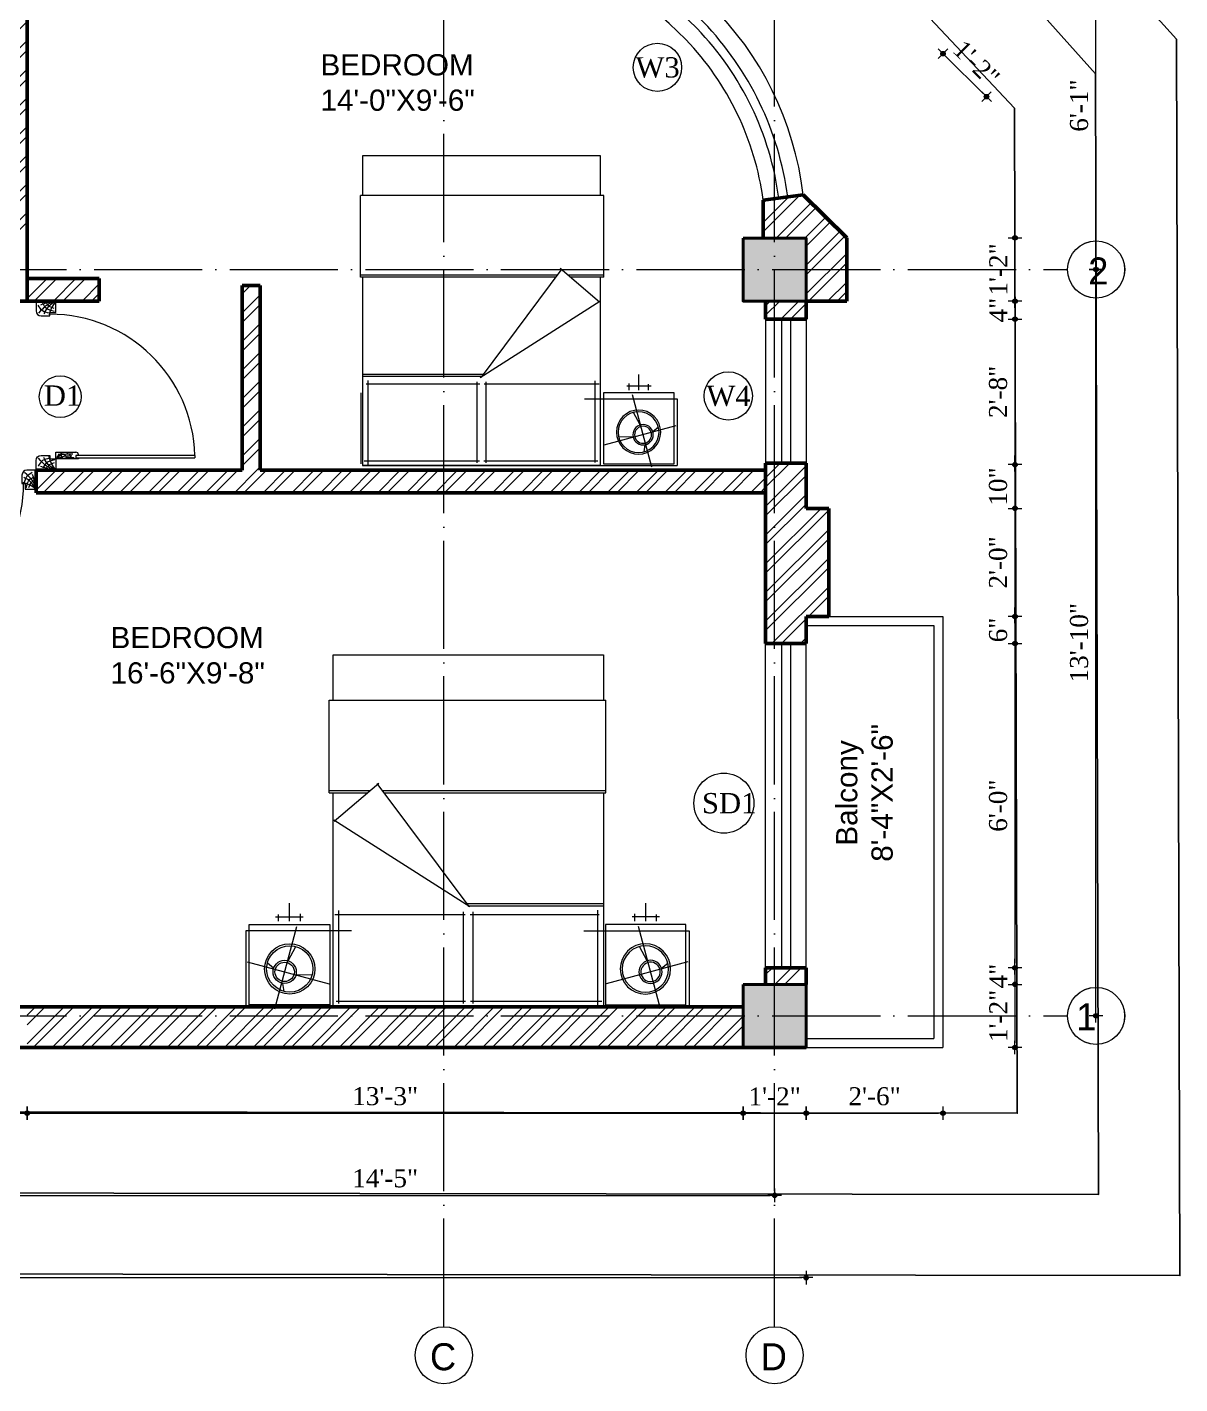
# Model space of a CAD drawing. Header units: inches. Extents: x 5914 to 162157, y -20538 to 282354.
# Drawn here: x 155492.1 to 155747.9, y -14603 to -14301.8 of the extents above; entities that cross this region are included whole.
import ezdxf

# ---------------------------------------------------------------- set-up
doc = ezdxf.new("R2010")
doc.units = ezdxf.units.IN
doc.header["$MEASUREMENT"] = 0
doc.header["$PDMODE"] = 99
doc.linetypes.add('ACAD_ISO04W100', pattern=[30, 24, -3, 0, -3])
for name, color, linetype, lineweight in [('.09', 24, 'Continuous', 9), ('.1', 168, 'Continuous', 13), ('A-FUR', 42, 'Continuous', 5), ('CENTER  LINE RA', 10, 'ACAD_ISO04W100', 20), ('CONC. OUTLINE RA', 150, 'Continuous', 40), ('DOOR-WIN RA', 3, 'Continuous', 20), ('ELE2 RA', 130, 'Continuous', 20), ('Furniture', 22, 'Continuous', 13), ('Hatch', 254, 'Continuous', 9), ('HATCH RA', 8, 'Continuous', 5), ('Text', 7, 'Continuous', 18), ('TEXTLAYER', 7, 'Continuous', 18), ('WALL RA', 42, 'Continuous', 50)]:
    doc.layers.add(name, color=color, linetype=linetype, lineweight=lineweight)
doc.layers.add('S-DIM', color=7, linetype='Continuous')
doc.layers.add('WINDOW+dOOR', color=5, linetype='Continuous')
doc.styles.add('DIM', font='dutch.ttf')
doc.styles.get("Standard").update_dxf_attribs({"font": 'arial.ttf'})
doc.styles.add('titles', font='GOTHICB.TTF')
doc.dimstyles.new('Copy of DIM 8', dxfattribs={"dimtxt": 6.5, "dimasz": 1, "dimexe": 6, "dimexo": 18, "dimgap": 1.6875, "dimtad": 1, "dimdec": 0, "dimzin": 3, "dimdsep": 46, "dimlunit": 4, "dimtxsty": 'DIM', "dimblk": 'dot 2', "dimcen": 0.09375, "dimse1": 1, "dimse2": 1, "dimclrd": 1, "dimclre": 1, "dimclrt": 256, "dimadec": 0, "dimazin": 0, "dimtfac": 0.75, "dimtdec": 0, "dimtix": 1, "dimtmove": 1, "dimatfit": 3, "dimldrblk": 'DOT', "dimfxl": 1, "dimtolj": 1, "dimtzin": 0, "dimlwd": 9, "dimlwe": 9, "dimarcsym": 0})

# ---------------------------------------------------------------- blocks, each defined once
blk = doc.blocks.new('A$C2A650008')
at = {"layer": 'A-FUR'}
for p, q in [((-74.11, 13.02), (-90.97, 13.02)), ((-90.97, -6.3), (-90.97, 13.02)), ((-90.52, -5.58), (-90.52, 12.3)), ((-90.52, 12.3), (-72.65, 12.3)), ((-80.98, 12.72), (-85.85, -5.45)), ((-74.11, -10.37), (-74.11, 13.02)), ((-72.65, 12.3), (-72.65, -5.58)), ((-91.38, 6.62), (-73.1, 1.72)), ((-82.37, 6.87), (-81.23, 8.27)), ((-70.96, 6.46), (-70.96, 0.35)), ((-85.74, 4.89), (-87.52, 4.59)), ((-80.74, 3.68), (-77.55, 1.98)), ((-71.92, 5.78), (-70.42, 5.78)), ((-71.92, 3.36), (-67.96, 3.36)), ((-83.76, 1.91), (-83.84, -1.7)), ((-71.92, 0.94), (-70.3, 0.94)), ((-72.65, -5.58), (-90.52, -5.58)), ((-43.44, -5.48), (-43.44, -13.94)), ((-43.44, -5.48), (-22.87, -5.48)), ((-42.96, -5.48), (-42.96, -14.5)), ((-22.87, -5.48), (-22.87, -66.85)), ((-90.97, -6.3), (-43.44, -6.3)), ((-90.97, -6.3), (-90.97, -66.3)), ((-90.97, -6.3), (-70.8, -6.3)), ((-90.97, -66.3), (-90.97, -6.3)), ((-90.18, -7.63), (-69.6, -7.63)), ((-89.76, -35.72), (-89.76, -7)), ((-70.44, -6.69), (-70.44, -35.63)), ((-68.72, -36.65), (-49.48, -6.48)), ((-49.77, -6.59), (-41.27, -16.48)), ((-22.87, -6.3), (-12.84, -6.3)), ((-12.84, -6.3), (-12.84, -66.3)), ((-41.36, -16.06), (-68.68, -36.43)), ((-43.44, -17.62), (-43.44, -66.85)), ((-42.96, -17.26), (-42.96, -66.85)), ((-69.87, -35.22), (-90.25, -35.22)), ((-68.02, -35.78), (-68.02, -66.3)), ((-90.25, -37.39), (-69.87, -37.39)), ((-89.76, -65.95), (-89.76, -36.85)), ((-70.44, -36.77), (-70.44, -65.37)), ((-68.5, -36.25), (-68.5, -66.3)), ((-74.11, -61.97), (-74.11, -85.36)), ((-69.53, -64.97), (-90.74, -64.97)), ((-43.44, -66.3), (-90.97, -66.3)), ((-90.97, -66.3), (-90.97, -85.36)), ((-90.52, -66.76), (-90.52, -84.63)), ((-72.65, -66.76), (-90.52, -66.76)), ((-80.98, -85.05), (-85.85, -66.89)), ((-72.65, -84.63), (-72.65, -66.76)), ((-43.44, -66.85), (-22.87, -66.85)), ((-12.84, -66.3), (-22.87, -66.3)), ((-91.38, -78.96), (-73.1, -74.06)), ((-80.74, -76.02), (-77.55, -74.32)), ((-71.92, -73.28), (-70.3, -73.28)), ((-70.96, -78.79), (-70.96, -72.69)), ((-71.92, -75.7), (-67.96, -75.7)), ((-71.92, -78.11), (-70.42, -78.11)), ((-82.37, -79.2), (-81.23, -80.61)), ((-74.11, -85.36), (-90.97, -85.36)), ((-90.52, -84.63), (-72.65, -84.63))]:
    blk.add_line(p, q, dxfattribs=at)
for centre, major_axis, start_param, end_param in [((-82.54, 3.29), (3.95, 3.95), 6.28318530712061, 12.5663706143002), ((-82.54, 3.29), (-3.64, 3.64), 4.712389, 10.995574), ((-83.2, 4.43), (1.82, 1.82), 3.926993, 10.210178), ((-83.2, 4.43), (-1.52, 1.52), -1.570796, 4.712389)]:
    blk.add_ellipse(centre, major_axis=major_axis, ratio=1, start_param=start_param, end_param=end_param, dxfattribs=at)
at = {"layer": 'A-FUR', "extrusion": (0, 0, -1)}
for centre, major_axis, start_param, end_param in [((-82.54, -75.63), (-3.95, 3.95), 3.141593, 9.424778), ((-82.54, -75.63), (3.64, 3.64), 1.570796326731005, 7.853981633910592), ((-83.2, -76.77), (1.82, 1.82), -0.588961555347947, 5.69422375183164), ((-83.2, -76.77), (-1.52, 1.52), 0.886531, 7.169716)]:
    blk.add_ellipse(centre, major_axis=major_axis, ratio=1, start_param=start_param, end_param=end_param, dxfattribs=at)
blk = doc.blocks.new('30 inch door')
at = {"layer": '.09'}
blk.add_arc((10330.01, 24687.1), 25.67, 91.332, 180, dxfattribs=at)
at = {"layer": '.1'}
for p, q in [((10329.41, 24712.76), (10329.41, 24691.67)), ((10329.41, 24712.76), (10329.81, 24712.76)), ((10329.81, 24691.67), (10329.81, 24712.76)), ((10329.29, 24692.15), (10329.41, 24692.15)), ((10329.41, 24692.15), (10329.41, 24691.67)), ((10329.81, 24691.67), (10329.81, 24692.15)), ((10329.81, 24692.15), (10330.01, 24692.15)), ((10330.01, 24692.15), (10330.01, 24688.15)), ((10328.81, 24688.15), (10328.81, 24691.67)), ((10329.41, 24691.67), (10329.81, 24691.67)), ((10329.41, 24691.67), (10329.81, 24691.67)), ((10302.02, 24688.15), (10302.02, 24684.65)), ((10304.03, 24688.15), (10302.02, 24688.15)), ((10304.03, 24688.15), (10304.03, 24688.15)), ((10304.03, 24687.1), (10304.03, 24688.15)), ((10330.01, 24688.15), (10328.81, 24688.15)), ((10330.01, 24687.1), (10330.01, 24688.15)), ((10330.01, 24688.15), (10332.02, 24688.15)), ((10332.02, 24688.15), (10332.02, 24684.65)), ((10304.65, 24687.1), (10304.03, 24687.1)), ((10304.65, 24685.52), (10304.65, 24687.1)), ((10329.4, 24687.1), (10330.01, 24687.1)), ((10329.4, 24685.52), (10329.4, 24687.1)), ((10302.02, 24684.65), (10303.77, 24684.65)), ((10332.02, 24684.65), (10330.27, 24684.65))]:
    blk.add_line(p, q, dxfattribs=at)
for centre, major_axis, start_param, end_param in [((10329.29, 24691.67), (-0.339, 0.339), 5.497787, 7.068583), ((10303.77, 24685.52), (-0.619, -0.619), 0.785398, 2.356194)]:
    blk.add_ellipse(centre, major_axis=major_axis, ratio=1, start_param=start_param, end_param=end_param, dxfattribs=at)
at = {"layer": '.1', "extrusion": (0, 0, -1)}
blk.add_ellipse((10330.27, 24685.52), major_axis=(-0.619, 0.619), ratio=1, start_param=3.926991, end_param=5.497787, dxfattribs=at)
blk.add_line((10330.01, 24688.15), (10330.01, 24688.15))
at = {"layer": 'Hatch', "lineweight": 0}
for points, knots in [([(10329.9, 24690.9), (10329.69, 24690.85), (10329.25, 24690.74), (10329.1, 24690.31), (10329.02, 24690.08)], [0, 0, 0, 0, 15.424483, 31.99547, 31.99547, 31.99547, 31.99547]), ([(10329.92, 24690.24), (10329.72, 24690.12), (10329.23, 24689.84), (10329.13, 24689.27), (10329.07, 24688.95)], [0, 0, 0, 0, 17.254821, 40.319618, 40.319618, 40.319618, 40.319618]), ([(10330.01, 24688.15), (10329.7, 24688.44), (10329.1, 24689.01), (10329.14, 24689.82), (10329.09, 24691.13)], [0, 0, 0, 0, 30.296971, 58.529009, 58.529009, 58.529009, 58.529009]), ([(10330.01, 24688.15), (10329.86, 24688.5), (10329.47, 24689.39), (10329.44, 24690.38), (10329.42, 24690.98)], [0, 0, 0, 0, 28.413311, 72.750806, 72.750806, 72.750806, 72.750806]), ([(10330.01, 24688.15), (10329.93, 24688.7), (10329.77, 24689.76), (10329.75, 24690.84), (10329.74, 24691.37)], [0, 0, 0, 0, 41.50394, 80.765622, 80.765622, 80.765622, 80.765622]), ([(10302.02, 24688.15), (10302.05, 24687.95), (10302.17, 24687.01), (10302.48, 24686.12), (10302.72, 24685.42)], [0, 0, 0, 0, 17.459471, 80.67073, 80.67073, 80.67073, 80.67073]), ([(10302.02, 24688.15), (10302.41, 24687.86), (10303.15, 24687.31), (10304.04, 24687.05), (10304.45, 24686.93)], [0, 0, 0, 0, 41.503939, 78.170205, 78.170205, 78.170205, 78.170205]), ([(10302.02, 24688.15), (10302.45, 24687.5), (10303.05, 24686.59), (10304.02, 24686.14), (10304.29, 24686.01)], [0, 0, 0, 0, 64.705486, 90.408952, 90.408952, 90.408952, 90.408952]), ([(10302.02, 24688.15), (10302.13, 24687.79), (10302.35, 24687.1), (10302.97, 24686.1), (10304.18, 24685.07)], [0, 0, 0, 0, 30.296971, 58.529009, 58.529009, 58.529009, 58.529009]), ([(10303.35, 24687.82), (10303.2, 24687.43), (10302.98, 24686.82), (10302.44, 24686.51), (10302.25, 24686.4)], [0, 0, 0, 0, 34.642749, 52.790216, 52.790216, 52.790216, 52.790216]), ([(10303.86, 24687.89), (10303.73, 24687.32), (10303.52, 24686.4), (10302.7, 24686), (10302.39, 24685.85)], [0, 0, 0, 0, 47.051669, 75.417188, 75.417188, 75.417188, 75.417188]), ([(10330.01, 24688.15), (10329.8, 24688.26), (10329.35, 24688.51), (10329.11, 24688.97), (10328.99, 24689.22)], [0, 0, 0, 0, 17.459472, 37.737029, 37.737029, 37.737029, 37.737029]), ([(10329.9, 24689.44), (10329.59, 24689.24), (10329.23, 24689.01), (10329.2, 24688.63), (10329.2, 24688.58)], [0, 0, 0, 0, 24.633819, 28.489546, 28.489546, 28.489546, 28.489546]), ([(10332.02, 24688.15), (10331.63, 24687.86), (10330.89, 24687.31), (10330.01, 24687.05), (10329.59, 24686.93)], [0, 0, 0, 0, 41.503939, 78.170205, 78.170205, 78.170205, 78.170205]), ([(10332.02, 24688.15), (10331.59, 24687.5), (10330.99, 24686.59), (10330.03, 24686.14), (10329.75, 24686.01)], [0, 0, 0, 0, 64.705486, 90.408952, 90.408952, 90.408952, 90.408952]), ([(10332.02, 24688.15), (10331.91, 24687.79), (10331.69, 24687.1), (10331.07, 24686.1), (10329.87, 24685.07)], [0, 0, 0, 0, 30.296971, 58.529009, 58.529009, 58.529009, 58.529009]), ([(10330.18, 24687.89), (10330.31, 24687.32), (10330.52, 24686.4), (10331.35, 24686), (10331.66, 24685.85)], [0, 0, 0, 0, 47.051669, 75.417188, 75.417188, 75.417188, 75.417188]), ([(10330.7, 24687.82), (10330.84, 24687.43), (10331.06, 24686.82), (10331.61, 24686.51), (10331.8, 24686.4)], [0, 0, 0, 0, 34.642749, 52.790216, 52.790216, 52.790216, 52.790216]), ([(10332.02, 24688.15), (10332, 24687.95), (10331.87, 24687.01), (10331.56, 24686.12), (10331.32, 24685.42)], [0, 0, 0, 0, 17.459471, 80.67073, 80.67073, 80.67073, 80.67073]), ([(10304.15, 24687.01), (10304.07, 24686.57), (10303.9, 24685.69), (10303.13, 24685.22), (10302.75, 24684.98)], [0, 0, 0, 0, 36.886594, 73.591637, 73.591637, 73.591637, 73.591637]), ([(10329.89, 24687.01), (10329.98, 24686.57), (10330.14, 24685.69), (10330.91, 24685.22), (10331.29, 24684.98)], [0, 0, 0, 0, 36.886594, 73.591637, 73.591637, 73.591637, 73.591637])]:
    blk.add_open_spline(points, degree=3, knots=knots, dxfattribs=at)
blk = doc.blocks.new('COLUMN')
at = {"layer": 'CONC. OUTLINE RA', "transparency": 33554687}
h = blk.add_hatch(color=256, dxfattribs=at)
h.dxf.hatch_style = 1
h.paths.add_polyline_path([(148062.93, -13130.45), (148076.93, -13130.45), (148076.93, -13116.45), (148062.93, -13116.45)])
at = {"layer": 'CONC. OUTLINE RA'}
blk.add_lwpolyline([(148062.93, -13116.45), (148076.93, -13116.45), (148076.93, -13130.45), (148062.93, -13130.45)], close=True, dxfattribs=at)
blk = doc.blocks.new('griid')
at = {"layer": 'CENTER  LINE RA', "linetype": 'ACAD_ISO04W100'}
for p, q in [((150011.7, -15085.57), (150011.7, -14620.49)), ((150085.1, -15085.57), (150085.1, -14620.49)), ((149663.18, -14850.87), (150150.1, -14850.87)), ((150162.79, -14850.87), (150162.79, -14850.87)), ((149663.18, -15016.57), (150150.1, -15016.57)), ((150162.79, -15016.57), (150162.79, -15016.57))]:
    blk.add_line(p, q, dxfattribs=at)
at = {"layer": 'Text'}
for centre in [(150156.45, -14850.87), (150156.44, -14850.87), (150156.45, -14850.87), (150156.45, -15016.57), (150156.44, -15016.57), (150156.45, -15016.57), (150011.7, -15091.92), (150011.69, -15091.92), (150011.7, -15091.92), (150085.1, -15091.92), (150085.1, -15091.92), (150085.1, -15091.92)]:
    blk.add_circle(centre, 6.34, dxfattribs=at)
at = {"layer": 'Text', "char_height": 6, "width": 68.6783, "attachment_point": 3, "rotation": 0.0035, "style": 'titles'}
for s, insert in [('{\\fStylus BT|b0|i0|c0|p34;2}', (150159.17, -14848.19)), ('{\\fStylus BT|b0|i0|c0|p34;1}', (150156.51, -15013.77)), ('{\\fStylus BT|b0|i0|c0|p34;C}', (150014.42, -15089.24)), ('{\\fStylus BT|b0|i0|c0|p34;D}', (150087.82, -15089.24))]:
    blk.add_mtext(s, dxfattribs=dict(at, insert=insert))
blk = doc.blocks.new('dot1')
at = {"layer": 'Hatch'}
h = blk.add_hatch(color=256, dxfattribs=at)
edge = h.paths.add_edge_path()
edge.add_arc((0, 0), 1, 0, 360)
for p, q in [((3, 0), (-3, 0)), ((0, 3), (0, -3))]:
    blk.add_line(p, q, dxfattribs=at)
blk.add_circle((0, 0), 1, dxfattribs=at)
blk = doc.blocks.new('dot 2')
at = {"layer": 'Hatch', "xscale": 0.5, "yscale": 0.5, "zscale": 0.5}
blk.add_blockref('dot1', (0, 0), dxfattribs=at)
blk = doc.blocks.new('*D319')
at = {"layer": 'Defpoints', "color": 0, "transparency": 16777216}
for p in [(150085.1, -14669.94), (150011.7, -14778.08), (150085.1, -14850.87)]:
    blk.add_point(p, dxfattribs=at)
at = {"layer": 'S-DIM', "color": 1, "lineweight": 9, "transparency": 16777216}
blk.add_line((150012.7, -14669.94), (150084.1, -14669.94), dxfattribs=at)
at = {"layer": 'S-DIM', "color": 1, "lineweight": 9, "transparency": 16777216, "rotation": 180}
blk.add_blockref('dot 2', (150011.7, -14669.94), dxfattribs=at)
at = {"layer": 'S-DIM', "color": 1, "lineweight": 9, "transparency": 16777216}
blk.add_blockref('dot 2', (150085.1, -14669.94), dxfattribs=at)
at = {"layer": 'S-DIM', "transparency": 16777216, "insert": (150048.4, -14666.19), "char_height": 4, "attachment_point": 5, "style": 'DIM'}
blk.add_mtext('\\A1;6\'-1"', dxfattribs=at)
blk = doc.blocks.new('_Dot')
at = {"color": 0, "linetype": 'ByBlock', "lineweight": -2}
blk.add_line((-0.5, 0), (-1, 0), dxfattribs=at)
at = {"color": 0, "linetype": 'ByBlock', "const_width": 0.5}
blk.add_lwpolyline([(-0.25, 0, 1), (0.25, 0, 1)], format="xyb", close=True, dxfattribs=at)
blk = doc.blocks.new('*D323')
at = {"layer": 'Defpoints', "color": 0, "transparency": 16777216}
for p in [(150132.13, -14812.49), (150091.45, -14834.26), (150101.1, -14843.82)]:
    blk.add_point(p, dxfattribs=at)
at = {"layer": 'S-DIM', "color": 1, "lineweight": 9, "transparency": 16777216}
blk.add_line((150123.19, -14803.64), (150131.42, -14811.79), dxfattribs=at)
for p, rotation in [((150122.48, -14802.93), 135.2752849971285), ((150132.13, -14812.49), 315.2752849971285)]:
    blk.add_blockref('dot 2', p, dxfattribs=dict(at, rotation=rotation))
at = {"layer": 'S-DIM', "transparency": 16777216, "insert": (150129.91, -14805.08), "char_height": 4, "attachment_point": 5, "rotation": 315.2753, "style": 'DIM'}
blk.add_mtext('\\A1;1\'-2"', dxfattribs=at)
blk = doc.blocks.new('*D324')
at = {"layer": 'Defpoints', "color": 0, "transparency": 16777216}
for p in [(150101.1, -14843.82), (150101.1, -14857.88), (150138.44, -14857.88)]:
    blk.add_point(p, dxfattribs=at)
at = {"layer": 'S-DIM', "color": 1, "lineweight": 9, "transparency": 16777216}
blk.add_line((150138.44, -14844.82), (150138.44, -14856.88), dxfattribs=at)
for p, rotation in [((150138.44, -14843.82), 90), ((150138.44, -14857.88), 270)]:
    blk.add_blockref('dot 2', p, dxfattribs=dict(at, rotation=rotation))
at = {"layer": 'S-DIM', "transparency": 16777216, "insert": (150134.74, -14850.85), "char_height": 4, "attachment_point": 5, "rotation": 90, "style": 'DIM'}
blk.add_mtext('\\A1;1\'-2"', dxfattribs=at)
blk = doc.blocks.new('*D325')
at = {"layer": 'Defpoints', "color": 0, "transparency": 16777216}
for p in [(150101.1, -14857.88), (150092.1, -14861.88), (150138.44, -14861.88)]:
    blk.add_point(p, dxfattribs=at)
at = {"layer": 'S-DIM', "color": 1, "lineweight": 9, "transparency": 16777216}
for p, q in [((150138.44, -14856.88), (150138.44, -14855.88)), ((150138.44, -14857.88), (150138.44, -14861.88)), ((150138.44, -14862.88), (150138.44, -14863.88))]:
    blk.add_line(p, q, dxfattribs=at)
for p, rotation in [((150138.44, -14857.88), 270), ((150138.44, -14861.88), 90)]:
    blk.add_blockref('dot 2', p, dxfattribs=dict(at, rotation=rotation))
at = {"layer": 'S-DIM', "transparency": 16777216, "insert": (150134.75, -14859.88), "char_height": 4, "attachment_point": 5, "rotation": 90, "style": 'DIM'}
blk.add_mtext('\\A1;4"', dxfattribs=at)
blk = doc.blocks.new('*D326')
at = {"layer": 'Defpoints', "color": 0, "transparency": 16777216}
for p in [(150092.1, -14861.88), (150092.1, -14894.18), (150138.44, -14894.18)]:
    blk.add_point(p, dxfattribs=at)
at = {"layer": 'S-DIM', "color": 1, "lineweight": 9, "transparency": 16777216}
blk.add_line((150138.44, -14862.88), (150138.44, -14893.18), dxfattribs=at)
for p, rotation in [((150138.44, -14861.88), 90), ((150138.44, -14894.18), 270)]:
    blk.add_blockref('dot 2', p, dxfattribs=dict(at, rotation=rotation))
at = {"layer": 'S-DIM', "transparency": 16777216, "insert": (150134.71, -14878.03), "char_height": 4, "attachment_point": 5, "rotation": 90, "style": 'DIM'}
blk.add_mtext('\\A1;2\'-8"', dxfattribs=at)
blk = doc.blocks.new('*D327')
at = {"layer": 'Defpoints', "color": 0, "transparency": 16777216}
for p in [(150092.1, -14894.18), (150092.1, -14903.89), (150138.44, -14903.89)]:
    blk.add_point(p, dxfattribs=at)
at = {"layer": 'S-DIM', "color": 1, "lineweight": 9, "transparency": 16777216}
for p, q in [((150138.44, -14893.18), (150138.44, -14892.18)), ((150138.44, -14894.18), (150138.44, -14903.89)), ((150138.44, -14904.89), (150138.44, -14905.89))]:
    blk.add_line(p, q, dxfattribs=at)
for p, rotation in [((150138.44, -14894.18), 270), ((150138.44, -14903.89), 90)]:
    blk.add_blockref('dot 2', p, dxfattribs=dict(at, rotation=rotation))
at = {"layer": 'S-DIM', "transparency": 16777216, "insert": (150134.7, -14899.04), "char_height": 4, "attachment_point": 5, "rotation": 90, "style": 'DIM'}
blk.add_mtext('\\A1;10"', dxfattribs=at)
blk = doc.blocks.new('*D328')
at = {"layer": 'Defpoints', "color": 0, "transparency": 16777216}
for p in [(150092.1, -14903.89), (150092.1, -14927.89), (150138.44, -14927.89)]:
    blk.add_point(p, dxfattribs=at)
at = {"layer": 'S-DIM', "color": 1, "lineweight": 9, "transparency": 16777216}
blk.add_line((150138.44, -14904.89), (150138.44, -14926.89), dxfattribs=at)
for p, rotation in [((150138.44, -14903.89), 90), ((150138.44, -14927.89), 270)]:
    blk.add_blockref('dot 2', p, dxfattribs=dict(at, rotation=rotation))
at = {"layer": 'S-DIM', "transparency": 16777216, "insert": (150134.71, -14915.89), "char_height": 4, "attachment_point": 5, "rotation": 90, "style": 'DIM'}
blk.add_mtext('\\A1;2\'-0"', dxfattribs=at)
blk = doc.blocks.new('*D329')
at = {"layer": 'Defpoints', "color": 0, "transparency": 16777216}
for p in [(150092.1, -14927.89), (150092.1, -14933.89), (150138.44, -14933.89)]:
    blk.add_point(p, dxfattribs=at)
at = {"layer": 'S-DIM', "color": 1, "lineweight": 9, "transparency": 16777216}
for p, q in [((150138.44, -14926.89), (150138.44, -14925.89)), ((150138.44, -14927.89), (150138.44, -14933.89)), ((150138.44, -14934.89), (150138.44, -14935.89))]:
    blk.add_line(p, q, dxfattribs=at)
for p, rotation in [((150138.44, -14927.89), 270), ((150138.44, -14933.89), 90)]:
    blk.add_blockref('dot 2', p, dxfattribs=dict(at, rotation=rotation))
at = {"layer": 'S-DIM', "transparency": 16777216, "insert": (150134.71, -14930.89), "char_height": 4, "attachment_point": 5, "rotation": 90, "style": 'DIM'}
blk.add_mtext('\\A1;6"', dxfattribs=at)
blk = doc.blocks.new('*D330')
at = {"layer": 'Defpoints', "color": 0, "transparency": 16777216}
for p in [(150092.1, -14933.89), (150092.1, -15005.89), (150138.44, -15005.89)]:
    blk.add_point(p, dxfattribs=at)
at = {"layer": 'S-DIM', "color": 1, "lineweight": 9, "transparency": 16777216}
blk.add_line((150138.44, -14934.89), (150138.44, -15004.89), dxfattribs=at)
for p, rotation in [((150138.44, -14933.89), 90), ((150138.44, -15005.89), 270)]:
    blk.add_blockref('dot 2', p, dxfattribs=dict(at, rotation=rotation))
at = {"layer": 'S-DIM', "transparency": 16777216, "insert": (150134.71, -14969.89), "char_height": 4, "attachment_point": 5, "rotation": 90, "style": 'DIM'}
blk.add_mtext('\\A1;6\'-0"', dxfattribs=at)
blk = doc.blocks.new('*D331')
at = {"layer": 'Defpoints', "color": 0, "transparency": 16777216}
for p in [(150092.1, -15005.89), (150092.1, -15009.57), (150138.44, -15009.57)]:
    blk.add_point(p, dxfattribs=at)
at = {"layer": 'S-DIM', "color": 1, "lineweight": 9, "transparency": 16777216}
for p, q in [((150138.44, -15004.89), (150138.44, -15003.89)), ((150138.44, -15005.89), (150138.44, -15009.57)), ((150138.44, -15010.57), (150138.44, -15011.57))]:
    blk.add_line(p, q, dxfattribs=at)
for p, rotation in [((150138.44, -15005.89), 270), ((150138.44, -15009.57), 90)]:
    blk.add_blockref('dot 2', p, dxfattribs=dict(at, rotation=rotation))
at = {"layer": 'S-DIM', "transparency": 16777216, "insert": (150134.75, -15007.73), "char_height": 4, "attachment_point": 5, "rotation": 90, "style": 'DIM'}
blk.add_mtext('\\A1;4"', dxfattribs=at)
blk = doc.blocks.new('*D332')
at = {"layer": 'Defpoints', "color": 0, "transparency": 16777216}
for p in [(150092.1, -15009.57), (150092.1, -15023.57), (150138.44, -15023.57)]:
    blk.add_point(p, dxfattribs=at)
at = {"layer": 'S-DIM', "color": 1, "lineweight": 9, "transparency": 16777216}
blk.add_line((150138.44, -15010.57), (150138.44, -15022.57), dxfattribs=at)
for p, rotation in [((150138.44, -15009.57), 90), ((150138.44, -15023.57), 270)]:
    blk.add_blockref('dot 2', p, dxfattribs=dict(at, rotation=rotation))
at = {"layer": 'S-DIM', "transparency": 16777216, "insert": (150134.74, -15016.57), "char_height": 4, "attachment_point": 5, "rotation": 90, "style": 'DIM'}
blk.add_mtext('\\A1;1\'-2"', dxfattribs=at)
blk = doc.blocks.new('*D333')
at = {"layer": 'Defpoints', "color": 0, "transparency": 16777216}
for p in [(150085.1, -14850.87), (150156.42, -14850.87), (150085.1, -15016.57)]:
    blk.add_point(p, dxfattribs=at)
at = {"layer": 'S-DIM', "color": 1, "lineweight": 9, "transparency": 16777216}
blk.add_line((150156.42, -15015.57), (150156.42, -14851.87), dxfattribs=at)
for p, rotation in [((150156.42, -14850.87), 90), ((150156.42, -15016.57), 270)]:
    blk.add_blockref('dot 2', p, dxfattribs=dict(at, rotation=rotation))
at = {"layer": 'S-DIM', "transparency": 16777216, "insert": (150152.68, -14933.72), "char_height": 4, "attachment_point": 5, "rotation": 90, "style": 'DIM'}
blk.add_mtext('\\A1;13\'-10"', dxfattribs=at)
blk = doc.blocks.new('*D334')
at = {"layer": 'Defpoints', "color": 0, "transparency": 16777216}
for p in [(150011.7, -14778.08), (150156.42, -14778.08), (150085.1, -14850.87)]:
    blk.add_point(p, dxfattribs=at)
at = {"layer": 'S-DIM', "color": 1, "lineweight": 9, "transparency": 16777216}
blk.add_line((150156.42, -14849.87), (150156.42, -14779.08), dxfattribs=at)
for p, rotation in [((150156.42, -14778.08), 90), ((150156.42, -14850.87), 270)]:
    blk.add_blockref('dot 2', p, dxfattribs=dict(at, rotation=rotation))
at = {"layer": 'S-DIM', "transparency": 16777216, "insert": (150152.68, -14814.47), "char_height": 4, "attachment_point": 5, "rotation": 90, "style": 'DIM'}
blk.add_mtext('\\A1;6\'-1"', dxfattribs=at)
blk = doc.blocks.new('*D338')
at = {"layer": 'Defpoints', "color": 0, "transparency": 16777216}
for p in [(149905.23, -15020.14), (149919.23, -15020.14), (149919.23, -15038.16)]:
    blk.add_point(p, dxfattribs=at)
at = {"layer": 'S-DIM', "color": 1, "lineweight": 9, "transparency": 16777216}
blk.add_line((149906.23, -15038.16), (149918.23, -15038.16), dxfattribs=at)
at = {"layer": 'S-DIM', "color": 1, "lineweight": 9, "transparency": 16777216, "rotation": 180}
blk.add_blockref('dot 2', (149905.23, -15038.16), dxfattribs=at)
at = {"layer": 'S-DIM', "color": 1, "lineweight": 9, "transparency": 16777216}
blk.add_blockref('dot 2', (149919.23, -15038.16), dxfattribs=at)
at = {"layer": 'S-DIM', "transparency": 16777216, "insert": (149912.23, -15034.45), "char_height": 4, "attachment_point": 5, "style": 'DIM'}
blk.add_mtext('\\A1;1\'-2"', dxfattribs=at)
blk = doc.blocks.new('*D339')
at = {"layer": 'Defpoints', "color": 0, "transparency": 16777216}
for p in [(149919.23, -15020.14), (150078.11, -15020.14), (150078.11, -15038.16)]:
    blk.add_point(p, dxfattribs=at)
at = {"layer": 'S-DIM', "color": 1, "lineweight": 9, "transparency": 16777216}
blk.add_line((149920.23, -15038.16), (150077.11, -15038.16), dxfattribs=at)
at = {"layer": 'S-DIM', "color": 1, "lineweight": 9, "transparency": 16777216, "rotation": 180}
blk.add_blockref('dot 2', (149919.23, -15038.16), dxfattribs=at)
at = {"layer": 'S-DIM', "color": 1, "lineweight": 9, "transparency": 16777216}
blk.add_blockref('dot 2', (150078.11, -15038.16), dxfattribs=at)
at = {"layer": 'S-DIM', "transparency": 16777216, "insert": (149998.67, -15034.41), "char_height": 4, "attachment_point": 5, "style": 'DIM'}
blk.add_mtext('\\A1;13\'-3"', dxfattribs=at)
blk = doc.blocks.new('*D340')
at = {"layer": 'Defpoints', "color": 0, "transparency": 16777216}
for p in [(150078.11, -15020.14), (150092.11, -15020.45), (150092.11, -15038.16)]:
    blk.add_point(p, dxfattribs=at)
at = {"layer": 'S-DIM', "color": 1, "lineweight": 9, "transparency": 16777216}
blk.add_line((150079.11, -15038.16), (150091.11, -15038.16), dxfattribs=at)
at = {"layer": 'S-DIM', "color": 1, "lineweight": 9, "transparency": 16777216, "rotation": 180}
blk.add_blockref('dot 2', (150078.11, -15038.16), dxfattribs=at)
at = {"layer": 'S-DIM', "color": 1, "lineweight": 9, "transparency": 16777216}
blk.add_blockref('dot 2', (150092.11, -15038.16), dxfattribs=at)
at = {"layer": 'S-DIM', "transparency": 16777216, "insert": (150085.11, -15034.45), "char_height": 4, "attachment_point": 5, "style": 'DIM'}
blk.add_mtext('\\A1;1\'-2"', dxfattribs=at)
blk = doc.blocks.new('*D342')
at = {"layer": 'Defpoints', "color": 0, "transparency": 16777216}
for p in [(149912.23, -15013.14), (150085.11, -15013.14), (150085.11, -15056.42)]:
    blk.add_point(p, dxfattribs=at)
at = {"layer": 'S-DIM', "color": 1, "lineweight": 9, "transparency": 16777216}
blk.add_line((149913.23, -15056.42), (150084.11, -15056.42), dxfattribs=at)
at = {"layer": 'S-DIM', "color": 1, "lineweight": 9, "transparency": 16777216, "rotation": 180}
blk.add_blockref('dot 2', (149912.23, -15056.42), dxfattribs=at)
at = {"layer": 'S-DIM', "color": 1, "lineweight": 9, "transparency": 16777216}
blk.add_blockref('dot 2', (150085.11, -15056.42), dxfattribs=at)
at = {"layer": 'S-DIM', "transparency": 16777216, "insert": (149998.67, -15052.65), "char_height": 4, "attachment_point": 5, "style": 'DIM'}
blk.add_mtext('\\A1;14\'-5"', dxfattribs=at)
blk = doc.blocks.new('*D343')
at = {"layer": 'Defpoints', "color": 0, "transparency": 16777216}
for p in [(149701.19, -15020.14), (150092.11, -15020.14), (150092.11, -15074.67)]:
    blk.add_point(p, dxfattribs=at)
at = {"layer": 'S-DIM', "color": 1, "lineweight": 9, "transparency": 16777216}
blk.add_line((149702.19, -15074.67), (150091.11, -15074.67), dxfattribs=at)
at = {"layer": 'S-DIM', "color": 1, "lineweight": 9, "transparency": 16777216, "rotation": 180}
blk.add_blockref('dot 2', (149701.19, -15074.67), dxfattribs=at)
at = {"layer": 'S-DIM', "color": 1, "lineweight": 9, "transparency": 16777216}
blk.add_blockref('dot 2', (150092.11, -15074.67), dxfattribs=at)
at = {"layer": 'S-DIM', "transparency": 16777216, "insert": (149896.65, -15070.94), "char_height": 4, "attachment_point": 5, "style": 'DIM'}
blk.add_mtext('\\A1;32\'-7"', dxfattribs=at)
blk = doc.blocks.new('*D344')
at = {"layer": 'Defpoints', "color": 0, "transparency": 16777216}
for p in [(150092.13, -15023.57), (150122.46, -15023.57), (150122.46, -15038.16)]:
    blk.add_point(p, dxfattribs=at)
at = {"layer": 'S-DIM', "color": 1, "lineweight": 9, "transparency": 16777216}
blk.add_line((150093.13, -15038.16), (150121.46, -15038.16), dxfattribs=at)
at = {"layer": 'S-DIM', "color": 1, "lineweight": 9, "transparency": 16777216, "rotation": 180}
blk.add_blockref('dot 2', (150092.13, -15038.16), dxfattribs=at)
at = {"layer": 'S-DIM', "color": 1, "lineweight": 9, "transparency": 16777216}
blk.add_blockref('dot 2', (150122.46, -15038.16), dxfattribs=at)
at = {"layer": 'S-DIM', "transparency": 16777216, "insert": (150107.29, -15034.43), "char_height": 4, "attachment_point": 5, "style": 'DIM'}
blk.add_mtext('\\A1;2\'-6"', dxfattribs=at)
blk = doc.blocks.new('TT')
at = {"layer": 'HATCH RA'}
h = blk.add_hatch(dxfattribs=at)
h.set_pattern_fill('ANSI32', color=256, scale=12)
h.paths.add_polyline_path([(149919.22, -14780.08), (149914.22, -14780.08), (149914.22, -14843.87), (149919.22, -14843.87)])
h = blk.add_hatch(dxfattribs=at)
h.set_pattern_fill('ANSI32', color=256, scale=12)
h.paths.add_polyline_path([(150092.1, -14857.87), (150092.1, -14857.88), (150101.1, -14857.88), (150101.1, -14843.82), (150091.45, -14834.26), (150082.53, -14835.46), (150082.53, -14843.87), (150092.1, -14843.87)])
h = blk.add_hatch(dxfattribs=at)
h.set_pattern_fill('ANSI32', color=256, scale=12)
h.paths.add_polyline_path([(149935.22, -14852.87), (149919.22, -14852.87), (149919.22, -14857.87), (149935.22, -14857.87)])
h = blk.add_hatch(dxfattribs=at)
h.set_pattern_fill('ANSI32', color=256, scale=12)
h.paths.add_polyline_path([(149970.95, -14854.44), (149966.95, -14854.44), (149966.95, -14895.44), (149970.95, -14895.44)])
h = blk.add_hatch(dxfattribs=at)
h.set_pattern_fill('ANSI32', color=256, scale=12)
h.paths.add_polyline_path([(150092.1, -14857.88), (150092.1, -14857.87), (150083.1, -14857.87), (150083.1, -14861.88), (150092.1, -14861.88)])
h = blk.add_hatch(dxfattribs=at)
h.set_pattern_fill('ANSI32', color=256, scale=12)
h.paths.add_polyline_path([(150083.1, -14933.89), (150092.1, -14933.89), (150092.1, -14927.89), (150097.1, -14927.89), (150097.1, -14903.89), (150092.1, -14903.89), (150092.1, -14893.87), (150083.1, -14893.87)])
h = blk.add_hatch(dxfattribs=at)
h.set_pattern_fill('ANSI32', color=256, scale=12)
h.paths.add_polyline_path([(150083.1, -14895.44), (149921.22, -14895.44), (149921.22, -14900.44), (150083.1, -14900.44)])
h = blk.add_hatch(dxfattribs=at)
h.set_pattern_fill('ANSI32', color=256, scale=12)
h.paths.add_polyline_path([(150092.1, -15005.89), (150083.1, -15005.89), (150083.1, -15009.57), (150092.1, -15009.57)])
h = blk.add_hatch(dxfattribs=at)
h.set_pattern_fill('ANSI32', color=256, scale=12)
h.paths.add_polyline_path([(150078.1, -15014.57), (149919.22, -15014.57), (149919.22, -15023.57), (150078.1, -15023.57)])
at = {"layer": 'A-FUR'}
for p, q in [((149993.67, -14825.63), (149993.67, -14834.46)), ((150046.47, -14825.63), (149993.67, -14825.63)), ((150046.47, -14834.46), (150046.47, -14825.63)), ((150047.19, -14834.46), (149993.18, -14834.46)), ((149993.18, -14852.56), (149993.18, -14834.46)), ((150047.19, -14852.56), (150047.19, -14834.46)), ((150036.83, -14852.14), (149993.18, -14852.14)), ((150037.88, -14850.73), (150019.96, -14874.77)), ((150046.22, -14858.13), (150037.52, -14850.65)), ((150047.19, -14852.14), (150039.25, -14852.14)), ((150036.51, -14852.56), (149993.18, -14852.56)), ((149993.67, -14852.56), (149993.67, -14894.39)), ((150047.19, -14852.56), (150039.74, -14852.56)), ((150046.47, -14894.39), (150046.47, -14852.56)), ((150019.76, -14874.81), (150046.31, -14857.88)), ((150020.53, -14874.19), (149993.67, -14874.19)), ((150020.11, -14874.62), (149993.67, -14874.62)), ((150019.66, -14876.32), (149994.49, -14876.32)), ((149994.84, -14875.52), (149994.84, -14894.18)), ((150019.11, -14893.76), (150019.11, -14875.82)), ((150046.13, -14876.32), (150020.66, -14876.32)), ((150021.02, -14875.82), (150021.02, -14893.76)), ((150045.3, -14893.7), (150045.3, -14875.58)), ((150052.85, -14877.63), (150052.85, -14876.19)), ((150054.97, -14877.63), (150054.97, -14874.14)), ((150057.1, -14877.63), (150057.1, -14876.31)), ((149993.27, -14878.27), (149993.27, -14894)), ((150042.89, -14879.55), (150063.47, -14879.55)), ((150046.47, -14894.39), (150046.47, -14876.64)), ((150047.11, -14878.27), (150047.11, -14894)), ((150062.84, -14878.27), (150047.11, -14878.27)), ((150057.7, -14876.78), (150052.32, -14876.78)), ((150057.84, -14894.75), (150053.53, -14878.67)), ((150062.84, -14894), (150062.84, -14878.27)), ((150063.47, -14879.55), (150063.47, -14894.39)), ((150055.25, -14885.38), (150053.76, -14882.58)), ((150063.2, -14885.6), (150047.22, -14889.88)), ((150053.7, -14888.04), (150050.52, -14888.11)), ((150058.06, -14886.82), (150059.3, -14885.82)), ((150056.32, -14889.78), (150056.06, -14891.35)), ((150046.47, -14894.39), (149993.67, -14894.39)), ((149993.67, -14894.39), (150046.47, -14894.39)), ((149993.98, -14893.33), (150019.58, -14893.33)), ((150020.58, -14893.33), (150045.85, -14893.33)), ((150046.47, -14894.39), (150063.47, -14894.39)), ((150047.11, -14894), (150062.84, -14894))]:
    blk.add_line(p, q, dxfattribs=at)
at = {"layer": 'A-FUR', "extrusion": (0, 0, -1)}
for centre, major_axis, start_param, end_param in [((150054.91, -14886.97), (3.47, 3.47), 6.28318530712061, 12.5663706143002), ((150054.91, -14886.97), (3.21, -3.21), 4.712389, 10.995574), ((150055.91, -14887.55), (1.6, 1.6), 3.926993, 10.210178), ((150055.91, -14887.55), (1.34, -1.34), -1.570796, 4.712389)]:
    blk.add_ellipse(centre, major_axis=major_axis, ratio=1, start_param=start_param, end_param=end_param, dxfattribs=at)
at = {"layer": 'Defpoints'}
for points in [[(149647.18, -14651.94), (150040.6, -14651.94), (150174.28, -14799.76), (150175.03, -15074.21), (149647.18, -15073.5)], [(149665.18, -14669.94), (150033.3, -14669.94), (150156.3, -14807.39), (150156.98, -15056.19), (149665.18, -15055.52)], [(149682.8, -14688.99), (150019.93, -14688.99), (150138.32, -14815.02), (150138.93, -15038.17), (149683.18, -15037.55)]]:
    blk.add_lwpolyline(points, close=True, dxfattribs=at)
at = {"layer": 'DOOR-WIN RA'}
for p, q in [((150083.1, -14861.88), (150083.1, -14893.87)), ((150086.6, -14861.88), (150086.6, -14893.87)), ((150088.6, -14861.88), (150088.6, -14893.87)), ((150092.1, -14861.88), (150092.1, -14893.87)), ((150083.1, -15005.89), (150083.1, -14933.89)), ((150086.6, -14933.89), (150086.6, -15005.89)), ((150088.6, -14933.89), (150088.6, -15005.89)), ((150092.1, -15005.89), (150092.1, -14933.89))]:
    blk.add_line(p, q, dxfattribs=at)
for points in [[(150086.04, -14835, 0.158884), (150067.91, -14797.36), (150064.07, -14793.65, 0.151519), (150027.72, -14777.12, 0.151519)], [(150088.02, -14834.74, 0.159031), (150069.33, -14795.94), (150065.43, -14792.18, 0.151666), (150027.97, -14775.13, 0.151666)], [(150082.57, -14835.47, 0.158609), (150065.43, -14799.83), (150061.69, -14796.22, 0.151245), (150027.27, -14780.59, 0.151245)]]:
    blk.add_lwpolyline(points, format="xyb", dxfattribs=at)
blk.add_arc((150020.38, -14842.79), 71.58, 6.8376, 83.594, dxfattribs=at)
at = {"layer": 'ELE2 RA'}
for p, q in [((150092.1, -14927.89), (150122.46, -14927.89)), ((150092.1, -14929.89), (150120.46, -14929.89)), ((150120.46, -14929.89), (150120.46, -15021.57)), ((150122.46, -14927.89), (150122.46, -15023.57)), ((150092.1, -15021.57), (150120.46, -15021.57)), ((150092.1, -15023.57), (150122.46, -15023.57)), ((150092.1, -15023.57), (150101.1, -15023.57))]:
    blk.add_line(p, q, dxfattribs=at)
at = {"layer": 'TEXTLAYER'}
for centre, radius in [((150059.1, -14805.98), 5.36), ((149926.56, -14879.1), 4.65), ((150074.82, -14878.94), 5.36), ((150073.84, -14969.34), 6.66)]:
    blk.add_circle(centre, radius, dxfattribs=at)
at = {"layer": 'WALL RA'}
for p, q in [((149919.22, -14780.08), (149919.22, -14857.87)), ((150091.45, -14834.26), (150082.53, -14835.46)), ((150101.1, -14843.82), (150091.45, -14834.26)), ((150082.53, -14835.46), (150082.53, -14843.87)), ((150101.1, -14857.88), (150101.1, -14843.83)), ((149935.22, -14852.87), (149919.22, -14852.87)), ((149935.22, -14857.87), (149935.22, -14852.87)), ((149966.95, -14854.44), (149966.95, -14895.44)), ((149966.95, -14854.44), (149970.95, -14854.44)), ((149970.95, -14854.44), (149970.95, -14895.44)), ((149935.22, -14857.87), (149840.22, -14857.87)), ((150083.1, -14857.88), (150083.1, -14861.88)), ((150101.1, -14857.88), (150092.1, -14857.88)), ((150092.1, -14857.88), (150092.1, -14861.88)), ((150092.1, -14861.88), (150083.1, -14861.88)), ((150083.1, -14933.89), (150083.1, -14893.87)), ((150083.1, -14893.87), (150092.1, -14893.87)), ((150092.1, -14903.89), (150092.1, -14893.87)), ((150092.1, -14903.89), (150092.1, -14894.18)), ((149966.95, -14895.44), (149921.22, -14895.44)), ((149921.22, -14900.44), (149921.22, -14895.44)), ((150083.1, -14895.44), (149970.95, -14895.44)), ((150083.1, -14900.44), (149921.22, -14900.44)), ((150092.1, -14903.89), (150097.1, -14903.89)), ((150097.1, -14927.89), (150097.1, -14903.89)), ((150092.1, -14933.89), (150092.1, -14927.89)), ((150092.1, -14927.89), (150097.1, -14927.89)), ((150092.1, -14933.89), (150092.1, -14927.89)), ((150092.1, -14933.89), (150083.1, -14933.89)), ((150092.1, -15005.89), (150083.1, -15005.89)), ((150083.1, -15005.89), (150083.1, -15009.57)), ((150092.1, -15009.57), (150092.1, -15005.89)), ((149710.18, -15014.57), (150078.1, -15014.57)), ((149701.18, -15023.57), (150092.1, -15023.57))]:
    blk.add_line(p, q, dxfattribs=at)
blk.add_blockref('griid', (0, 0))
at = {"layer": 'CONC. OUTLINE RA'}
for p in [(2015.17, -1727.42), (2015.17, -1893.12)]:
    blk.add_blockref('COLUMN', p, dxfattribs=at)
at = {"layer": 'Furniture', "ltscale": 10, "rotation": 90}
blk.add_blockref('A$C2A650008', (149980.8, -14923.6), dxfattribs=at)
at = {"layer": 'WINDOW+dOOR', "extrusion": (0, 0, -1)}
for p, xscale, yscale, zscale, rotation in [((-119008.75, -1956.7), -1.252295407713544, 1.25229540771734, -1.252295407713544, 89.9999965754651), ((-162283.65, 14726.14), -1.200000004184403, 1.200000004188042, -1.200000004184403, 179.9999965754651)]:
    blk.add_blockref('30 inch door', p, dxfattribs=dict(at, xscale=xscale, yscale=yscale, zscale=zscale, rotation=rotation))
at = {"char_height": 4.7109, "attachment_point": 1}
for s, insert in [('BEDROOM\\P14\'-0"X9\'-6"', (149984.32, -14803.06)), ('BEDROOM\\P16\'-6"X9\'-8"', (149937.73, -14930.21))]:
    blk.add_mtext_dynamic_manual_height_columns(s, width=45.2655, gutter_width=23.55, heights=[0], dxfattribs=dict(at, insert=insert))
at = {"insert": (150098.74, -14989.97), "char_height": 4.7109, "attachment_point": 1, "rotation": 90}
blk.add_mtext_dynamic_manual_height_columns('\\pi11.19613;Balcony\\P\\pi7.62117;8\'-4"X2\'-6"', width=45.2655, gutter_width=23.55, heights=[0], dxfattribs=at)
at = {"layer": 'TEXTLAYER', "char_height": 4.5, "attachment_point": 1}
for s, insert, width in [('{\\fTimes New Roman|b0|i0|c0|p18;W3}', (150054.23, -14803.73), 245.2674), ('{\\fTimes New Roman|b0|i0|c0|p18;D1}', (149922.93, -14876.6), 245.2674), ('{\\fTimes New Roman|b0|i0|c0|p18;W4}', (150069.96, -14876.67), 12.1649), ('{\\fTimes New Roman|b0|i0|c0|p18;SD1}', (150068.98, -14967.09), 245.2674)]:
    blk.add_mtext(s, dxfattribs=dict(at, insert=insert, width=width))
at = {"layer": 'S-DIM'}
for base, p1, p2, picture, middle in [((150085.1, -14669.94), (150011.7, -14778.08), (150085.1, -14850.87), '*D319', (150048.4, -14666.19)), ((150085.11, -15056.42), (149912.23, -15013.14), (150085.11, -15013.14), '*D342', (149998.67, -15052.65)), ((150092.11, -15074.67), (149701.19, -15020.14), (150092.11, -15020.14), '*D343', (149896.65, -15070.94)), ((149919.23, -15038.16), (149905.23, -15020.14), (149919.23, -15020.14), '*D338', (149912.23, -15034.45)), ((150078.11, -15038.16), (149919.23, -15020.14), (150078.11, -15020.14), '*D339', (149998.67, -15034.41)), ((150092.11, -15038.16), (150078.11, -15020.14), (150092.11, -15020.45), '*D340', (150085.11, -15034.45)), ((150122.46, -15038.16), (150092.13, -15023.57), (150122.46, -15023.57), '*D344', (150107.29, -15034.43))]:
    dim = blk.add_linear_dim(base=base, p1=p1, p2=p2, dimstyle='Copy of DIM 8', dxfattribs=at)
    dim.commit()
    dim.dimension.update_dxf_attribs({"geometry": picture, "text_midpoint": middle})
for base, p1, p2, picture, middle in [((150156.42, -14778.08), (150085.1, -14850.87), (150011.7, -14778.08), '*D334', (150152.68, -14814.47)), ((150138.44, -14857.88), (150101.1, -14843.82), (150101.1, -14857.88), '*D324', (150134.74, -14850.85)), ((150156.42, -14850.87), (150085.1, -15016.57), (150085.1, -14850.87), '*D333', (150152.68, -14933.72)), ((150138.44, -14861.88), (150101.1, -14857.88), (150092.1, -14861.88), '*D325', (150134.75, -14859.88)), ((150138.44, -14894.18), (150092.1, -14861.88), (150092.1, -14894.18), '*D326', (150134.71, -14878.03)), ((150138.44, -14903.89), (150092.1, -14894.18), (150092.1, -14903.89), '*D327', (150134.7, -14899.04)), ((150138.44, -14927.89), (150092.1, -14903.89), (150092.1, -14927.89), '*D328', (150134.71, -14915.89)), ((150138.44, -14933.89), (150092.1, -14927.89), (150092.1, -14933.89), '*D329', (150134.71, -14930.89)), ((150138.44, -15005.89), (150092.1, -14933.89), (150092.1, -15005.89), '*D330', (150134.71, -14969.89)), ((150138.44, -15009.57), (150092.1, -15005.89), (150092.1, -15009.57), '*D331', (150134.75, -15007.73)), ((150138.44, -15023.57), (150092.1, -15009.57), (150092.1, -15023.57), '*D332', (150134.74, -15016.57))]:
    dim = blk.add_linear_dim(base=base, p1=p1, p2=p2, angle=90, dimstyle='Copy of DIM 8', dxfattribs=at)
    dim.commit()
    dim.dimension.update_dxf_attribs({"geometry": picture, "text_midpoint": middle})
dim = blk.add_aligned_dim(p1=(150091.45, -14834.26), p2=(150101.1, -14843.82), distance=44.1, dimstyle='Copy of DIM 8', dxfattribs=at)
dim.commit()
dim.dimension.update_dxf_attribs({"geometry": '*D323', "text_midpoint": (150129.91, -14805.08)})

msp = doc.modelspace()

# ---------------------------------------------------------------- block references
at = {"layer": 'HATCH RA'}
msp.add_blockref('TT', (5572.87, 495.3), dxfattribs=at)

doc.saveas('drawing.dxf')
